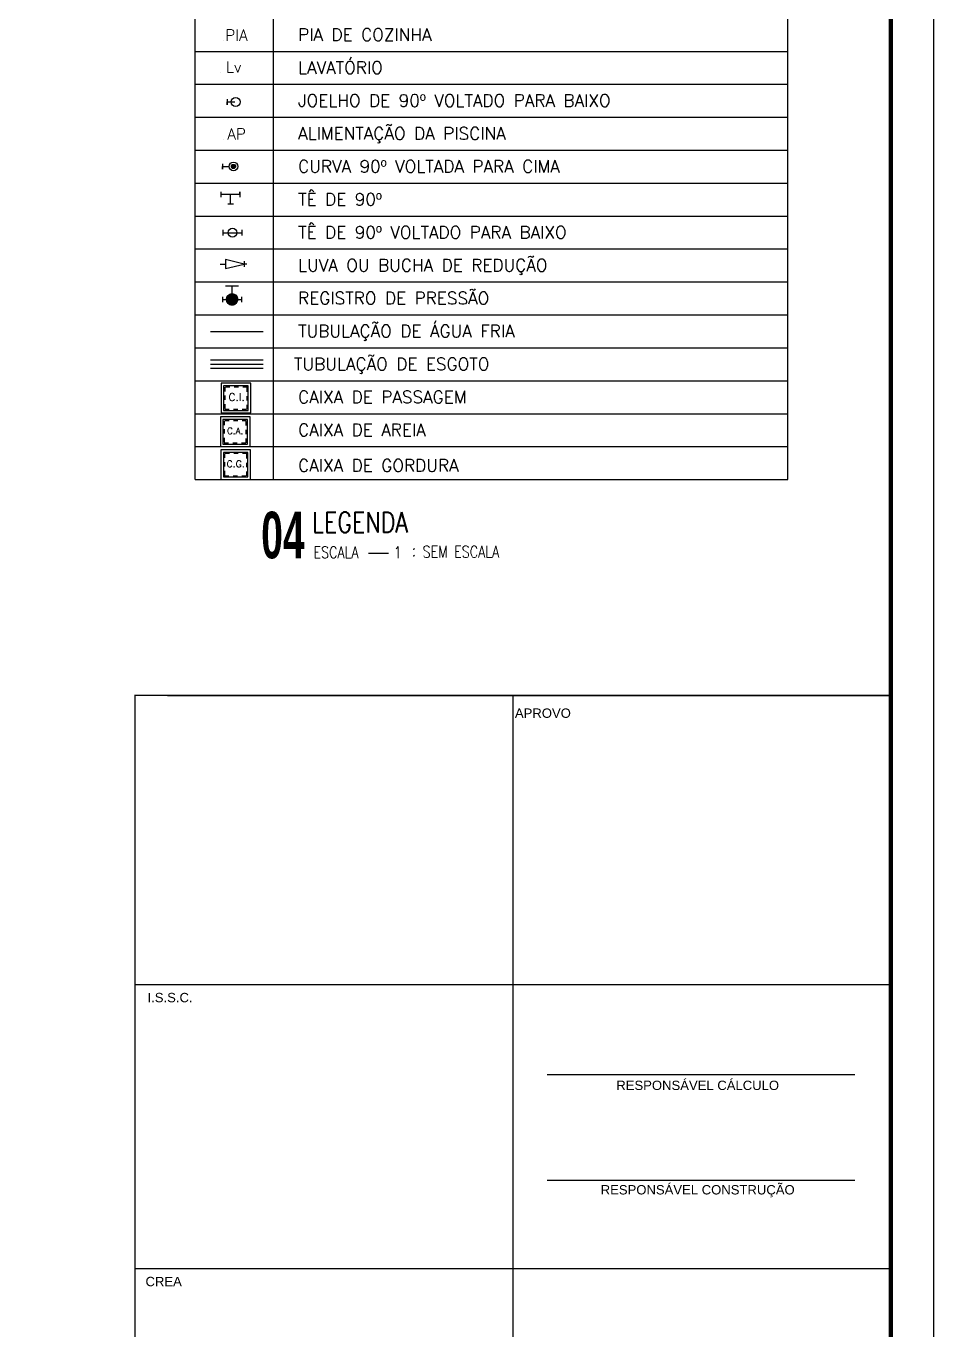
# Model space of a CAD drawing. Header units: millimetres. Extents: x -336 to -33, y -135 to 770.
# Drawn here: x -272.99 to -251.97, y 712.36 to 742.56 of the extents above; entities that cross this region are included whole.
import ezdxf
from ezdxf.enums import TextEntityAlignment as Align

# ---------------------------------------------------------------- set-up
doc = ezdxf.new("R2010")
doc.units = ezdxf.units.MM
doc.header["$LTSCALE"] = 50
doc.header["$MEASUREMENT"] = 0
doc.linetypes.add('HIDDEN', pattern=[0.375, 0.25, -0.125])
doc.linetypes.add('HIDDENX2', pattern=[0.75, 0.5, -0.25])
doc.layers.get('0').update_dxf_attribs({"linetype": 'CONTINUOUS'})
for name, color, linetype in [('A-PEN-Y', 2, 'CONTINUOUS'), ('E-txt-g', 3, 'CONTINUOUS'), ('Eixo', 4, 'HIDDENX2'), ('HIDROGRAFIA', 4, 'CONTINUOUS'), ("LINHA - PROJETU'S", 1, 'CONTINUOUS'), ("PRANCHA - PROJETU'S", 7, 'CONTINUOUS'), ('TUBULAÇÃO_ESGOTO', 5, 'CONTINUOUS'), ('TUBULAÇÃO_HIDRÁULICA', 5, 'CONTINUOUS'), ('TXT_0', 7, 'CONTINUOUS'), ('TXT_1', 2, 'CONTINUOUS')]:
    doc.layers.add(name, color=color, linetype=linetype)
doc.styles.add('ADITIVOCAD', font='ROMANS.shx')
doc.styles.add('ARIAL', font='arial.ttf', dxfattribs={"height": 2})
doc.styles.add('R80', font='simplex.shx', dxfattribs={"height": 12})
doc.styles.add('REG140', font='romans.shx', dxfattribs={"width": 0.8, "height": 0.35})
doc.styles.add('REG80', font='romans.shx', dxfattribs={"width": 0.8, "height": 0.2})
doc.styles.add('SANSSERIF2', font='sanssb__.ttf', dxfattribs={"width": 0.8})

# ---------------------------------------------------------------- blocks, each defined once
blk = doc.blocks.new('ADFSGASDFG')
at = {"layer": "PRANCHA - PROJETU'S", "color": 1}
blk.add_line((360.678, 47.946), (360.678, 107.346), dxfattribs=at)
at = {"layer": "PRANCHA - PROJETU'S", "color": 4, "const_width": 0.1}
blk.add_lwpolyline([(279.078, 106.346), (359.678, 106.346), (359.678, 48.946), (279.078, 48.946)], close=True, dxfattribs=at)
blk = doc.blocks.new('CRBODADOSÇ')
at = {"layer": "PRANCHA - PROJETU'S", "color": 3}
blk.add_line((164.825, 196.917), (165.288, 196.917), dxfattribs=at)
at = {"layer": "PRANCHA - PROJETU'S", "color": 3, "style": 'REG80', "width": 0.8}
for s, p in [('ESCALA', (163.548, 196.799)), ('1', (165.407, 196.799)), (':', (165.829, 196.842))]:
    blk.add_text(s, height=0.27, dxfattribs=at).set_placement(p)
at = {"layer": "PRANCHA - PROJETU'S", "color": 2, "style": 'REG140', "width": 0.8}
for tag, p in [('PROJETO', (163.521, 198.067)), ('DESENHO', (163.516, 197.395))]:
    blk.add_attdef(tag, p, '', height=0.472, dxfattribs=at)
at = {"layer": "PRANCHA - PROJETU'S", "style": 'SANSSERIF2', "width": 0.6}
blk.add_attdef('00', text='', height=1.08, dxfattribs=at).set_placement((162.84, 196.795), align=Align.CENTER)
at = {"layer": "PRANCHA - PROJETU'S", "color": 3, "style": 'REG80', "width": 0.8}
blk.add_attdef('ESCALA', (166.075, 196.813), '', height=0.27, dxfattribs=at)
blk = doc.blocks.new('ADH_HIUTILIZ1')
blk.add_line((0.12, 0), (0.12, 0))
at = {"flags": 8}
blk.add_attdef('$N', text='', height=0.09, dxfattribs=at).set_placement((0.226, 0.042), align=Align.MIDDLE)
blk = doc.blocks.new('Adh_cx_j90b')
blk.add_lwpolyline([(-0.068, 0.022), (-0.068, -0.022), (-0.068, 0), (-0.006, 0)])
blk.add_circle((0, 0), 0.0359)
blk = doc.blocks.new('Adh_cx_c90c')
h = blk.add_hatch()
h.set_pattern_fill('_U', color=256, scale=0.002, angle=45, style=0, double=1, pattern_type=0)
h.set_pattern_definition([(45, (-6.0733674, -5.0413484), (-0.00141421356, 0.00141421356), []), (135, (-6.0733674, -5.0413484), (-0.00141421356, -0.00141421356), [])])
h.paths.add_polyline_path([(-0.017, 0, 1), (0.017, 0, 1)])
blk.add_lwpolyline([(-0.088, 0.022), (-0.088, -0.023), (-0.088, 0), (-0.036, 0)])
for radius in [0.0359, 0.017]:
    blk.add_circle((0, 0), radius)
blk = doc.blocks.new('Adh_cx_te90')
for p, q in [((-0.075, -0.0225), (-0.075, 0.0225)), ((0.075, 0), (-0.075, 0)), ((0, -0.075), (0, 0)), ((0.075, 0), (0.075, 0.0225)), ((0.075, 0.0225), (0.075, -0.0225)), ((-0.0225, -0.075), (0.0225, -0.075))]:
    blk.add_line(p, q)
blk = doc.blocks.new('Adh_cx_te90b')
for p, q in [((-0.078, 0.0225), (-0.078, -0.0225)), ((-0.078, 0), (0.078, 0)), ((0.078, -0.0225), (0.078, 0.0225))]:
    blk.add_line(p, q)
blk.add_circle((0, 0), 0.0359)
blk = doc.blocks.new('Adh_cx_lvr')
for p, q in [((0, 0), (-0.15, 0.0375)), ((-0.15, 0.0375), (-0.15, -0.0375)), ((-0.15, -0.0375), (0, 0)), ((0, 0.0225), (0, -0.0225)), ((-0.195, 0), (-0.15, 0)), ((0.0225, 0), (0, 0))]:
    blk.add_line(p, q)
blk = doc.blocks.new('Adh_acs_rg')
h = blk.add_hatch()
h.set_pattern_fill('_U', color=256, scale=0.002, angle=45, style=0, double=1)
h.set_pattern_definition([(45, (-7.4131718, -5.1711377), (-0.00141421356, 0.00141421356), []), (135, (-7.4131718, -5.1711377), (-0.00141421356, -0.00141421356), [])])
h.paths.add_polyline_path([(-0.046, 0, 1), (0.046, 0, 1)])
for p, q in [((0.053, 0.108), (-0.053, 0.108)), ((0, 0.046), (0, 0.108)), ((-0.078, 0.022), (-0.078, -0.022)), ((0.078, -0.022), (0.078, 0.022)), ((-0.078, 0), (-0.046, 0)), ((0.046, 0), (0.078, 0))]:
    blk.add_line(p, q)
blk.add_circle((0, 0), 0.046)
blk = doc.blocks.new('Adhs_RefTbl')
at = {"color": 0, "linetype": 'ByBlock', "ltscale": 0.5}
blk.add_line((-0.321, 0), (0.321, 0), dxfattribs=at)
blk = doc.blocks.new('inp_cx')
for p, q in [((40, 40), (-40, 40)), ((-40, 40), (-40, -40)), ((40, -40), (40, 40)), ((-40, -40), (40, -40))]:
    blk.add_line(p, q)
at = {"color": 1, "linetype": 'Continuous', "ltscale": 0.5}
for p, q in [((33, 33), (-33, 33)), ((-33, 33), (-33, -33)), ((33, -33), (33, 33)), ((-33, -33), (33, -33))]:
    blk.add_line(p, q, dxfattribs=at)
at = {"color": 1, "linetype": 'HIDDEN', "ltscale": 0.5}
for p, q in [((30, 30), (-30, 30)), ((-30, 30), (-30, -30)), ((30, -30), (30, 30)), ((-30, -30), (30, -30))]:
    blk.add_line(p, q, dxfattribs=at)
at = {"style": 'R80'}
blk.add_text('C.I.', height=20.59, dxfattribs=at).set_placement((-19.6, -7.5))
blk = doc.blocks.new('_cxgordu')
for p, q in [((40, 40), (-40, 40)), ((-40, 40), (-40, -40)), ((40, -40), (40, 40)), ((-40, -40), (40, -40))]:
    blk.add_line(p, q)
at = {"color": 1, "linetype": 'Continuous', "ltscale": 0.5}
for p, q in [((33, 33), (-33, 33)), ((-33, 33), (-33, -33)), ((33, -33), (33, 33)), ((-33, -33), (33, -33))]:
    blk.add_line(p, q, dxfattribs=at)
at = {"color": 1, "linetype": 'HIDDEN', "ltscale": 0.5}
for p, q in [((30, 30), (-30, 30)), ((-30, 30), (-30, -30)), ((30, -30), (30, 30)), ((-30, -30), (30, -30))]:
    blk.add_line(p, q, dxfattribs=at)
at = {"style": 'R80'}
blk.add_text('C.G.', height=18.48, dxfattribs=at).set_placement((-24.3, -6.9))
blk = doc.blocks.new('_cxareia')
for p, q in [((40, 40), (-40, 40)), ((-40, 40), (-40, -40)), ((40, -40), (40, 40)), ((-40, -40), (40, -40))]:
    blk.add_line(p, q)
at = {"color": 1, "linetype": 'Continuous', "ltscale": 0.5}
for p, q in [((33, 33), (-33, 33)), ((-33, 33), (-33, -33)), ((33, -33), (33, 33)), ((-33, -33), (33, -33))]:
    blk.add_line(p, q, dxfattribs=at)
at = {"color": 1, "linetype": 'HIDDEN', "ltscale": 0.5}
for p, q in [((30, 30), (-30, 30)), ((-30, 30), (-30, -30)), ((30, -30), (30, 30)), ((-30, -30), (30, -30))]:
    blk.add_line(p, q, dxfattribs=at)
at = {"style": 'R80'}
blk.add_text('C.A.', height=17.28, dxfattribs=at).set_placement((-22, -6.1))

msp = doc.modelspace()

# ---------------------------------------------------------------- linework, layer by layer
at = {"color": 4}
msp.add_line((-252.965, 707.195), (-252.965, 726.929), dxfattribs=at)
at = {"layer": 'A-PEN-Y'}
msp.add_line((-269.715, 727.053), (-252.965, 727.053), dxfattribs=at)
at = {"layer": 'E-txt-g'}
for p, q in [((-253.798, 718.266), (-260.925, 718.266)), ((-253.798, 715.817), (-260.925, 715.817))]:
    msp.add_line(p, q, dxfattribs=at)
at = {"layer": 'Eixo'}
msp.add_line((-268.721, 734.724), (-267.497, 734.723), dxfattribs=at)
at = {"layer": "LINHA - PROJETU'S", "color": 1}
msp.add_line((-270.465, 707.476), (-270.465, 720.429), dxfattribs=at)
at = {"layer": "LINHA - PROJETU'S", "color": 1, "const_width": 0.03}
for points in [[(-270.465, 707.399), (-270.465, 727.053), (-252.918, 727.053)], [(-261.715, 707.399), (-261.715, 727.053)], [(-252.965, 720.351), (-270.465, 720.351)], [(-252.965, 713.773), (-270.465, 713.773)]]:
    msp.add_lwpolyline(points, dxfattribs=at)
at = {"layer": "PRANCHA - PROJETU'S", "color": 1}
msp.add_lwpolyline([(-252.965, 732.461), (-252.965, 754.711), (-270.465, 754.711)], dxfattribs=at)
at = {"layer": 'TUBULAÇÃO_ESGOTO'}
for p, q in [((-267.497, 734.818), (-268.721, 734.819)), ((-267.497, 734.628), (-268.721, 734.629))]:
    msp.add_line(p, q, dxfattribs=at)
at = {"layer": 'TXT_1'}
for p, q in [((-269.074, 732.053), (-269.074, 752.349)), ((-269.074, 732.053), (-269.074, 752.349)), ((-255.352, 732.053), (-255.352, 752.349)), ((-267.262, 732.053), (-267.262, 751.128)), ((-269.074, 741.972), (-255.352, 741.972)), ((-269.074, 741.209), (-255.352, 741.209)), ((-269.074, 740.446), (-255.352, 740.446)), ((-269.074, 739.683), (-255.352, 739.683)), ((-269.074, 739.683), (-255.352, 739.683)), ((-269.074, 738.92), (-255.352, 738.92)), ((-269.074, 738.157), (-255.352, 738.157)), ((-269.074, 737.394), (-255.352, 737.394)), ((-269.074, 736.631), (-255.352, 736.631)), ((-269.074, 735.868), (-255.352, 735.868)), ((-269.074, 735.868), (-255.352, 735.868)), ((-269.074, 735.105), (-255.352, 735.105)), ((-269.074, 734.342), (-255.352, 734.342)), ((-269.074, 733.579), (-255.352, 733.579)), ((-269.074, 732.816), (-255.352, 732.816)), ((-269.074, 732.053), (-255.352, 732.053))]:
    msp.add_line(p, q, dxfattribs=at)

# ---------------------------------------------------------------- block references
at = {"layer": 'HIDROGRAFIA', "xscale": 0.008583775200052799, "yscale": 0.008583775199185364, "zscale": 0.008583775199171485}
for name, p in [('inp_cx', (-268.131, 733.939)), ('_cxareia', (-268.147, 733.159)), ('_cxgordu', (-268.138, 732.396))]:
    msp.add_blockref(name, p, dxfattribs=at)
at = {"layer": "PRANCHA - PROJETU'S", "color": 1}
msp.add_blockref('ADFSGASDFG', (-612.643, 648.365), dxfattribs=at)
at = {"layer": "PRANCHA - PROJETU'S"}
msp.add_blockref('CRBODADOSÇ', (-429.882, 533.433), dxfattribs=at).add_auto_attribs({'ESCALA': 'SEM ESCALA', 'DESENHO': 'LEGENDA', '00': '04'})
at = {"layer": 'TUBULAÇÃO_HIDRÁULICA', "xscale": 1.907505599815886, "yscale": 1.907505599815886, "zscale": 1.907505599815886}
msp.add_blockref('Adhs_RefTbl', (-268.109, 735.486), dxfattribs=at)
at = {"layer": 'TXT_1'}
ref = msp.add_blockref('ADH_HIUTILIZ1', (-268.763, 742.226), dxfattribs=dict(at, xscale=2.861258399723829, yscale=2.861258399723829, zscale=2.861258399723829))
ref.add_attrib('$N', 'PIA', dxfattribs={"layer": '0', "height": 0.2575, "style": 'ADITIVOCAD', "flags": 8}).set_placement((-268.116, 742.347), align=Align.MIDDLE)
ref = msp.add_blockref('ADH_HIUTILIZ1', (-268.829, 741.489), dxfattribs=dict(at, xscale=2.861258399723829, yscale=2.861258399723829, zscale=2.861258399723829))
ref.add_attrib('$N', 'Lv', dxfattribs={"layer": '0', "height": 0.2575, "style": 'ADITIVOCAD', "flags": 8}).set_placement((-268.181, 741.609), align=Align.MIDDLE)
at = {"layer": 'TXT_1', "xscale": 2.861258399723829, "yscale": 2.861258399723829, "zscale": 2.861258399723829}
for name, p in [('Adh_cx_j90b', (-268.136, 740.8)), ('Adh_cx_c90c', (-268.187, 739.306)), ('Adh_cx_te90', (-268.254, 738.655)), ('Adh_cx_te90b', (-268.209, 737.772)), ('Adh_cx_lvr', (-267.941, 737.046)), ('Adh_acs_rg', (-268.22, 736.225))]:
    msp.add_blockref(name, p, dxfattribs=at)
at = {"layer": 'TXT_1'}
ref = msp.add_blockref('ADH_HIUTILIZ1', (-268.763, 739.937), dxfattribs=dict(at, xscale=2.861258399723829, yscale=2.861258399723829, zscale=2.861258399723829))
ref.add_attrib('$N', 'AP', dxfattribs={"layer": '0', "height": 0.2575, "style": 'ADITIVOCAD', "flags": 8}).set_placement((-268.116, 740.058), align=Align.MIDDLE)

# ---------------------------------------------------------------- texts
at = {"layer": "PRANCHA - PROJETU'S", "color": 2, "style": 'ARIAL'}
for s, height, p in [('APROVO', 0.2168, (-261.021, 726.642)), ('I.S.S.C.', 0.2168, (-269.656, 720.054)), ('RESPONSÁVEL CÁLCULO', 0.21676, (-257.436, 718.047)), ('RESPONSÁVEL CONSTRUÇÃO', 0.21676, (-257.436, 715.598)), ('CREA', 0.2168, (-269.804, 713.476))]:
    msp.add_text(s, height=height, dxfattribs=at).set_placement(p, align=Align.MIDDLE)
at = {"layer": 'TXT_0', "style": 'ADITIVOCAD'}
for s, height, p in [('PIA DE COZINHA', 0.28613, (-266.69, 742.216)), ('LAVATÓRIO', 0.2861, (-266.69, 741.453)), ('JOELHO DE 90º VOLTADO PARA BAIXO', 0.28613, (-266.69, 740.69)), ('ALIMENTAÇÃO DA PISCINA', 0.28613, (-266.69, 739.927)), ('CURVA 90º VOLTADA PARA CIMA', 0.28613, (-266.69, 739.164)), ('TÊ DE 90º', 0.2861, (-266.69, 738.401)), ('TÊ DE 90º VOLTADO PARA BAIXO', 0.28613, (-266.69, 737.638)), ('LUVA OU BUCHA DE REDUÇÃO', 0.28613, (-266.69, 736.875)), ('REGISTRO DE PRESSÃO', 0.28613, (-266.69, 736.112)), ('TUBULAÇÃO DE ÁGUA FRIA', 0.28613, (-266.69, 735.349)), ('TUBULAÇÃO DE ESGOTO', 0.28613, (-266.784, 734.586)), ('CAIXA DE PASSAGEM', 0.28613, (-266.69, 733.823)), ('CAIXA DE AREIA', 0.28613, (-266.69, 733.06)), ('CAIXA DE GORDURA', 0.28613, (-266.69, 732.236))]:
    msp.add_text(s, height=height, dxfattribs=at).set_placement(p)

doc.saveas('drawing.dxf')
